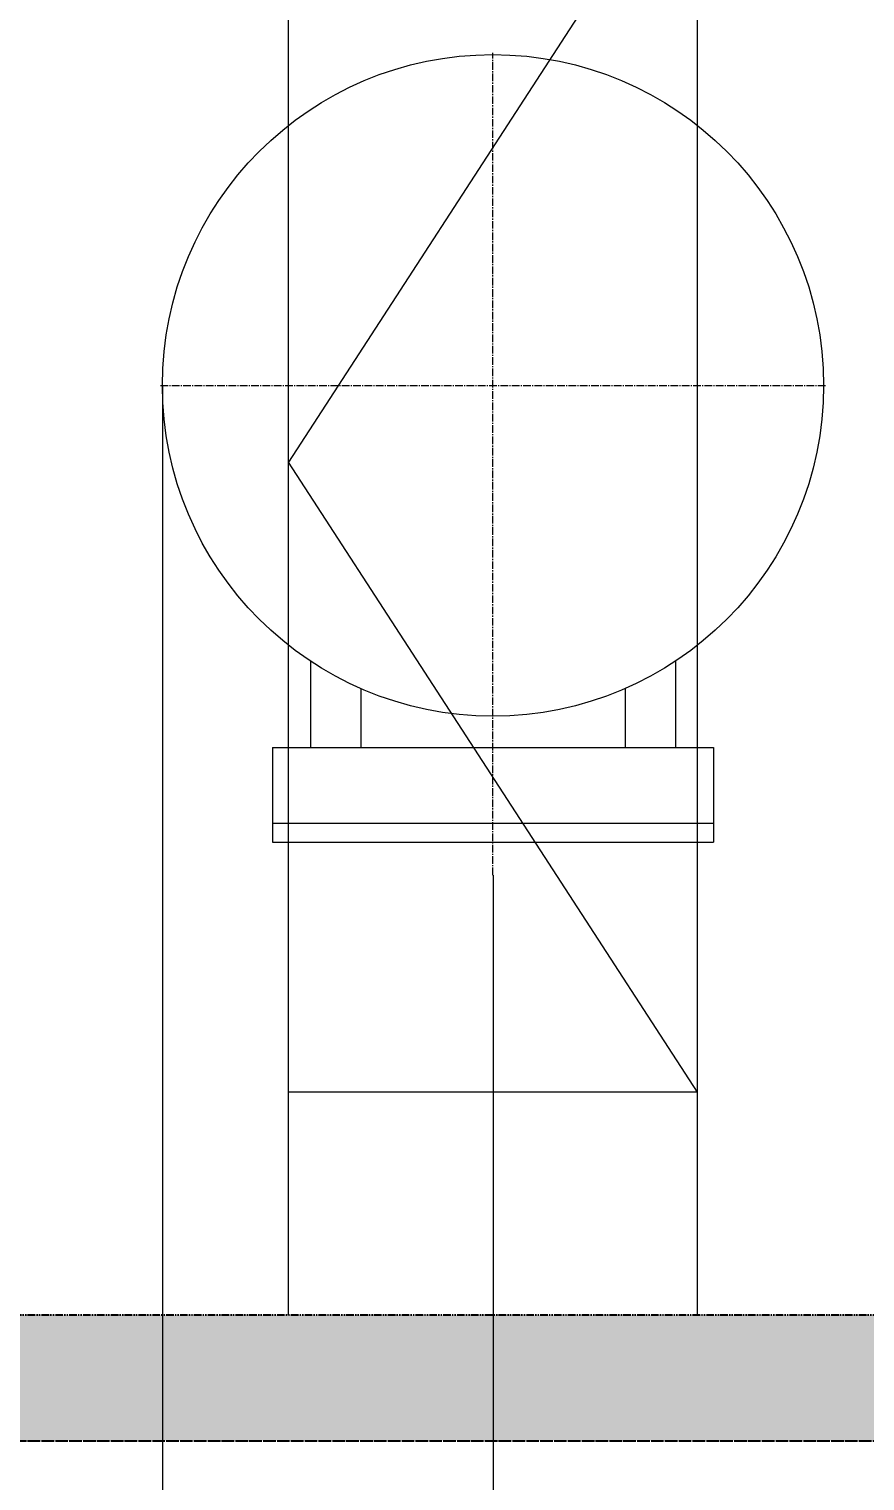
# Model space of a CAD drawing. Header units: millimetres. Extents: x -50460 to 50460, y -35640 to 35640.
# Drawn here: x 40584 to 41912, y 20201 to 22505 of the extents above; entities that cross this region are included whole.
import ezdxf

# ---------------------------------------------------------------- set-up
doc = ezdxf.new("R2010")
doc.units = ezdxf.units.MM
doc.linetypes.add('双点画线', pattern=[22, 12, -2, 2, -2, 2, -2])
doc.linetypes.add('点画线', pattern=[18, 12, -2, 2, -2])
doc.layers.get('0').update_dxf_attribs({"lineweight": 35})
for name, color, linetype, lineweight in [('7', 30, '双点画线', 18), ('EB0', 7, 'Continuous', 15), ('中心线层', 1, '点画线', 18), ('剖面线层', 6, 'Continuous', 18), ('尺寸线层', 4, 'Continuous', 18), ('细实线层', 3, 'Continuous', 18)]:
    doc.layers.add(name, color=color, linetype=linetype, lineweight=lineweight)
doc.styles.get("Standard").update_dxf_attribs({"font": ''})
doc.styles.get('Standard').set_extended_font_data('宋体')
doc.dimstyles.new('AM_DEMATIC$0', dxfattribs={"dimscale": 120, "dimtxt": 3, "dimasz": 1.5, "dimexe": 1, "dimexo": 0, "dimgap": 1, "dimtad": 1, "dimdsep": 46, "dimtxsty": 'Standard', "dimblk": '_CAXARROW', "dimcen": 0, "dimdle": 3, "dimclrd": 256, "dimclre": 256, "dimclrt": 2, "dimadec": 0, "dimazin": 2, "dimtfac": 0.707107, "dimtdec": 3, "dimtmove": 0, "dimatfit": 3, "dimfxl": 1, "dimfrac": 2, "dimtolj": 1, "dimlwd": 18, "dimarcsym": 0})

# ---------------------------------------------------------------- blocks, each defined once
blk = doc.blocks.new('*X651')
at = {"layer": '剖面线层', "linetype": 'Continuous', "lineweight": 18}
h = blk.add_hatch(dxfattribs=at)
h.set_pattern_fill('AR-CONC', color=256, scale=2, style=0)
h.paths.add_polyline_path([(-14158.3, -200), (-14158.3, -50.6), (-14158.3, 0), (2421.7, 0), (2421.7, -200)], flags=0)
at = {"layer": '7', "linetype": '双点画线', "lineweight": 25}
for p, q in [((-14158.3, 0), (2421.7, 0)), ((-14158.3, -200), (2421.7, -200))]:
    blk.add_line(p, q, dxfattribs=at)
blk = doc.blocks.new('*X697')
at = {"layer": 'EB0'}
for p, q in [((-580, -55.3), (-580, -192.7)), ((0, -55.3), (0, -192.7)), ((-500, -98.9), (-500, -192.7)), ((-80, -98.9), (-80, -192.7)), ((-640, -192.7), (-640, -342.7)), ((-640, -192.7), (60, -192.7)), ((60, -192.7), (60, -342.7)), ((-640, -312.7), (60, -312.7)), ((-640, -342.7), (60, -342.7))]:
    blk.add_line(p, q, dxfattribs=at)
at = {"layer": '中心线层', "linetype": '点画线', "lineweight": 18}
for p, q in [((-290, -395), (-290, 910.3)), ((-818, 382.3), (238, 382.3))]:
    blk.add_line(p, q, dxfattribs=at)
at = {"layer": '细实线层'}
blk.add_circle((-290, 382.3), 525, dxfattribs=at)
blk = doc.blocks.new('*X706')
at = {"layer": '尺寸线层', "linetype": 'Continuous', "lineweight": 18, "transparency": 16777216}
for points in [[(44398.9, 27714.4), (44376.4, 27534.4), (44421.4, 27534.4)], [(44398.9, 20464.4), (44376.4, 20644.4), (44421.4, 20644.4)]]:
    blk.add_hatch(color=256, dxfattribs=at).paths.add_polyline_path(points, flags=0)
at = {"layer": '尺寸线层', "transparency": 16777216}
for p, q in [((41646.1, 27714.4), (44518.9, 27714.4)), ((43126.1, 20464.4), (44518.9, 20464.4))]:
    blk.add_line(p, q, dxfattribs=at)
at = {"layer": '尺寸线层', "linetype": 'Continuous', "lineweight": 18, "transparency": 16777216}
blk.add_line((44398.9, 20464.4), (44398.9, 27714.4), dxfattribs=at)
at = {"layer": '尺寸线层', "color": 2, "transparency": 16777216, "insert": (44098.9, 24102.4), "char_height": 360, "width": 1932, "attachment_point": 5, "rotation": 90, "line_spacing_factor": 1.37}
blk.add_mtext('7250', dxfattribs=at)
blk = doc.blocks.new('_CAXARROW')
blk.add_hatch(color=0).paths.add_polyline_path([(0, 0), (-1, 0.125), (-1, -0.125)], flags=0)
blk = doc.blocks.new('*X724')
at = {"layer": '尺寸线层', "linetype": 'Continuous', "lineweight": 18, "transparency": 16777216}
for points in [[(39546.1, 19488.9), (39726.1, 19511.4), (39726.1, 19466.4)], [(40796.1, 19488.9), (40616.1, 19511.4), (40616.1, 19466.4)]]:
    blk.add_hatch(color=256, dxfattribs=at).paths.add_polyline_path(points, flags=0)
at = {"layer": '尺寸线层', "transparency": 16777216}
for p, q in [((39546.1, 21939.4), (39546.1, 19368.9)), ((40796.1, 21939.4), (40796.1, 19368.9))]:
    blk.add_line(p, q, dxfattribs=at)
at = {"layer": '尺寸线层', "linetype": 'Continuous', "lineweight": 18, "transparency": 16777216}
blk.add_line((39546.1, 19488.9), (40796.1, 19488.9), dxfattribs=at)
at = {"layer": '尺寸线层', "color": 2, "transparency": 16777216, "insert": (40184.1, 19788.9), "char_height": 360, "width": 1880, "attachment_point": 5, "line_spacing_factor": 1.37}
blk.add_mtext('1250', dxfattribs=at)
blk = doc.blocks.new('*X726')
at = {"layer": '尺寸线层', "linetype": 'Continuous', "lineweight": 18, "transparency": 16777216}
for points in [[(40171.1, 18578.2), (40351.1, 18600.7), (40351.1, 18555.7)], [(41321.1, 18578.2), (41141.1, 18600.7), (41141.1, 18555.7)]]:
    blk.add_hatch(color=256, dxfattribs=at).paths.add_polyline_path(points, flags=0)
at = {"layer": '尺寸线层', "transparency": 16777216}
for p, q in [((41321.1, 21162.2), (41321.1, 18458.2)), ((40171.1, 20461.4), (40171.1, 18458.2))]:
    blk.add_line(p, q, dxfattribs=at)
at = {"layer": '尺寸线层', "linetype": 'Continuous', "lineweight": 18, "transparency": 16777216}
blk.add_line((40171.1, 18578.2), (41321.1, 18578.2), dxfattribs=at)
at = {"layer": '尺寸线层', "color": 2, "transparency": 16777216, "insert": (40759.1, 18878.2), "char_height": 360, "width": 1880, "attachment_point": 5, "line_spacing_factor": 1.37}
blk.add_mtext('1150', dxfattribs=at)
blk = doc.blocks.new('*X1092')
at = {"layer": '7', "linetype": '双点画线', "lineweight": 25}
blk.add_line((-8380, 0), (8800, 0), dxfattribs=at)

msp = doc.modelspace()

# ---------------------------------------------------------------- linework, layer by layer
at = {"layer": '尺寸线层'}
for p, q in [((40996.063, 20464.445), (40996.063, 27714.445)), ((41646.063, 20464.445), (41646.063, 27714.445)), ((41646.063, 22817.493), (40996.063, 21817.493)), ((41646.063, 20817.493), (40996.063, 21817.493)), ((41646.063, 20817.493), (40996.063, 20817.493))]:
    msp.add_line(p, q, dxfattribs=at)

# ---------------------------------------------------------------- block references
for name, p in [('*X1092', (34846.063, 20264.445)), ('*X697', (41611.063, 21557.136)), ('*X651', (40704.37, 20464.445))]:
    msp.add_blockref(name, p, dxfattribs=at)

# ---------------------------------------------------------------- dimensions: what is measured, and where the dimension line sits
dim = msp.add_linear_dim(base=(44398.879, 27714.445), p1=(43126.063, 20464.445), p2=(41646.063, 27714.445), angle=90, dimstyle='AM_DEMATIC$0', override={"dimsah": 1, "dimtfill": 1, "dimtzin": 8}, dxfattribs=at)
dim.commit()
dim.dimension.update_dxf_attribs({"geometry": '*X706', "text_midpoint": (44398.879, 24089.445)})
for base, p1, p2, picture, middle in [((40796.063, 19488.914), (39546.063, 21939.445), (40796.063, 21939.445), '*X724', (40171.063, 19488.914)), ((41321.063, 18578.16), (40171.063, 20461.445), (41321.063, 21162.182), '*X726', (40746.063, 18578.16))]:
    dim = msp.add_linear_dim(base=base, p1=p1, p2=p2, dimstyle='AM_DEMATIC$0', override={"dimsah": 1, "dimtfill": 1, "dimtzin": 8}, dxfattribs=at)
    dim.commit()
    dim.dimension.update_dxf_attribs({"geometry": picture, "text_midpoint": middle})

doc.saveas('drawing.dxf')
